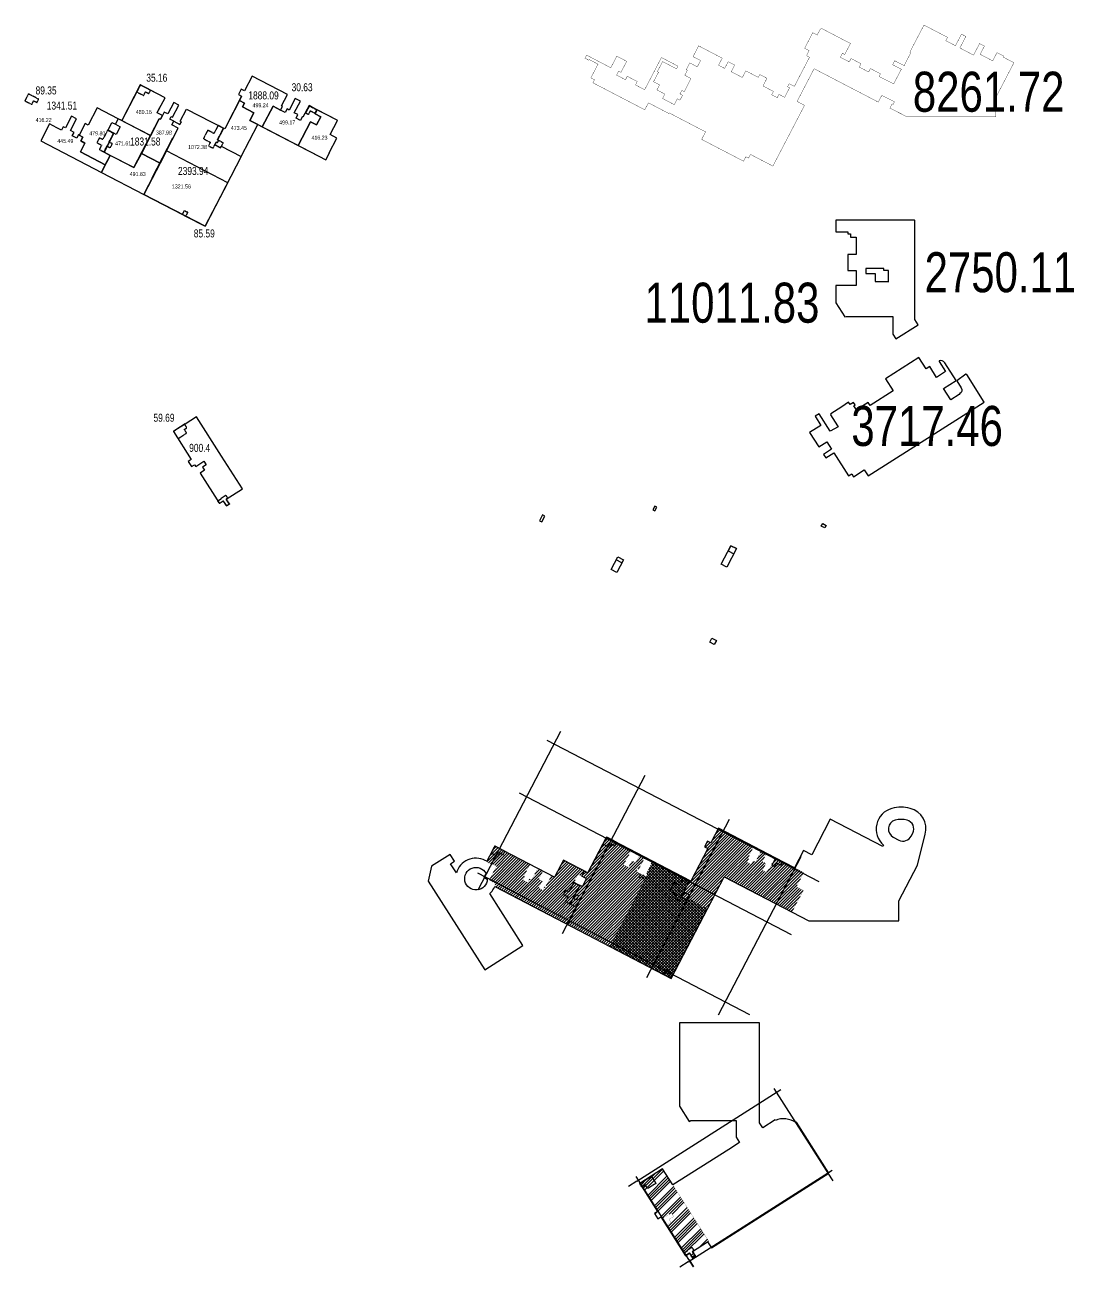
# Model space of a CAD drawing. Extents: x -1466470 to 868515, y -511729 to 1464999.
# Drawn here: x -1466470 to -811209, y -511729 to 264285 of the extents above; entities that cross this region are included whole.
import ezdxf

# ---------------------------------------------------------------- set-up
doc = ezdxf.new("R2010")
doc.units = 0
doc.header["$LTSCALE"] = 10
doc.header["$MEASUREMENT"] = 0
doc.linetypes.add('X-104 B2平面$0$CENTER', pattern=[2, 1.25, -0.25, 0.25, -0.25])
for name, color, linetype in [('PIPE-通气', 3, 'TG_T'), ('X-104 B2平面$0$A-SUR_看线', 231, 'Continuous'), ('X-104 B2平面$0$M-人防 轮廓', 241, 'Continuous')]:
    doc.layers.add(name, color=color, linetype=linetype)
doc.layers.add('X-104 B2平面$0$04-不打印_辅助线', color=165, linetype='Continuous', plot=False)
doc.layers.add('X-104 B2平面$0$结构索引2', color=1, linetype='Continuous', plot=False)
doc.styles.add('TG_LINETYPE', font='romans2.shx', dxfattribs={"width": 0.8, "height": 3, "bigfont": 'hzdf2.shx'})
doc.styles.add('X-104 B2平面$0$Arial', font='arial.ttf', dxfattribs={"width": 0.75, "height": 2.5})
doc.linetypes.add('TG_T', pattern='A,2,-0.3,["T",TG_LINETYPE,S=0.1,R=0,X=-0.23,Y=-0.15],0', length=2.3)
pattern_1 = [(45, (-493146.1, 139035.7), (-898.0256, 898.0256), [])]

# ---------------------------------------------------------------- blocks, each defined once
blk = doc.blocks.new('X-104 B2平面')
h = blk.add_hatch()
h.set_pattern_fill('ANSI31', color=224, scale=800)
h.set_pattern_definition(pattern_1)
h.paths.add_polyline_path([(-813247, -247177), (-816440, -245514), (-820203, -252743), (-821534, -252050), (-822688, -254268), (-825615, -252744), (-824461, -250526), (-825082, -250203), (-821319, -242974), (-843317, -231523), (-848096, -240704), (-850136, -239642), (-851937, -243101), (-849897, -244163), (-860494, -264520), (-861261, -264121), (-864916, -271295), (-864300, -271614), (-865085, -273123), (-865732, -272785), (-866631, -274513), (-863101, -276350), (-862592, -275378), (-850132, -281865), (-839719, -261862), (-801773, -281616), (-797418, -283883), (-795137, -279546), (-795146, -279541), (-790367, -270361), (-794714, -268098), (-790096, -259228), (-790202, -259173), (-805574, -251171), (-805574, -251171), (-807836, -249993), (-811599, -257222), (-812043, -256991), (-813197, -259208), (-815901, -257801), (-813663, -253498), (-815925, -252321)])
h = blk.add_hatch()
h.set_pattern_fill('ANSI31', color=224, scale=800)
h.set_pattern_definition(pattern_1)
h.paths.add_polyline_path([(-910966, -305494), (-889449, -264159), (-893529, -262035), (-892352, -259773), (-894790, -258504), (-893891, -256775), (-893092, -257191), (-889144, -249606), (-892337, -247944), (-895016, -253089), (-897278, -251912), (-899447, -256080), (-902685, -254394), (-901785, -252665), (-901696, -252712), (-900103, -249652), (-897748, -245127), (-913182, -237092), (-924772, -259356), (-926990, -258202), (-928721, -261528), (-925750, -263075), (-928266, -267909), (-929685, -267170), (-931348, -270364), (-931348, -270364), (-935873, -279056), (-931961, -281093), (-936509, -289830), (-936589, -289788), (-937559, -291651)])
h = blk.add_hatch()
h.set_pattern_fill('ANSI31', color=224, scale=800)
h.set_pattern_definition(pattern_1)
h.paths.add_polyline_path([(-983214, -267884), (-982244, -266022), (-986386, -263866), (-981907, -255261), (-984506, -253908), (-984687, -254257), (-985397, -253888), (-985377, -253850), (-988127, -252418), (-983048, -242661), (-961050, -254113), (-964813, -261342), (-964192, -261665), (-965347, -263883), (-962420, -265406), (-961265, -263189), (-959935, -263881), (-956171, -256652), (-952978, -258314), (-955656, -263459), (-953439, -264614), (-955678, -268916), (-952929, -270347), (-951774, -268130), (-951331, -268361), (-947567, -261131), (-945660, -262124), (-940073, -251391), (-926990, -258202), (-928721, -261528), (-931036, -260322), (-933544, -265162), (-929686, -267171), (-932802, -273158), (-932872, -273291), (-935873, -279056), (-931961, -281093), (-936509, -289830), (-936589, -289788), (-937559, -291651)])
h = blk.add_hatch()
h.set_pattern_fill('ANSI37', color=224, scale=800)
h.set_pattern_definition([(45, (-493146.1, 139035.7), (-898.0256, 898.0256), []), (135, (-493146.1, 139035.7), (-898.0256, -898.0256), [])])
h.paths.add_polyline_path([(-888404, -261828), (-887505, -260100), (-888214, -259730), (-884265, -252146), (-861292, -264105), (-863105, -267740), (-864947, -271279), (-864300, -271614), (-865085, -273123), (-865732, -272785), (-866632, -274515), (-865987, -274851), (-866632, -274515), (-865987, -274851), (-863102, -276353), (-862594, -275377), (-850132, -281865), (-872780, -325372), (-910966, -305494), (-889449, -264159), (-893529, -262035), (-892352, -259773)])
h = blk.add_hatch()
h.set_pattern_fill('ANSI34', color=224, scale=800)
h.set_pattern_definition([(45, (-493146, 139036), (-5388.15, 5388.15), []), (45, (-491350, 139036), (-5388.15, 5388.15), []), (45, (-489554, 139036), (-5388.15, 5388.15), []), (45, (-487758, 139036), (-5388.15, 5388.15), [])])
h.paths.add_polyline_path([(-863806, -498565), (-861360, -497008), (-859427, -500045), (-857571, -498863), (-859504, -495827), (-849465, -489437), (-867293, -461429), (-878140, -444389), (-885229, -448901), (-885163, -448859), (-890309, -452135), (-890372, -452175), (-892481, -453518), (-881366, -470980), (-883306, -472215), (-881212, -475505), (-879271, -474270), (-878520, -475451), (-872783, -471800), (-871333, -474077), (-874201, -475903), (-873020, -477759), (-875888, -479585)])
at = {"color": 224}
for p, q in [((-993295, -269925), (-941780, -170966)), ((-780419, -265111), (-950370, -176640)), ((-940622, -297384), (-889091, -198394)), ((-797596, -298108), (-967547, -209637)), ((-887934, -324812), (-836403, -225822)), ((-843229, -348084), (-791697, -249094)), ((-823639, -348136), (-993590, -259664)), ((-894268, -452048), (-804349, -394809)), ((-772576, -450632), (-808494, -394208)), ((-858875, -505567), (-894792, -449143)), ((-862210, -502410), (-772291, -445171))]:
    blk.add_line(p, q, dxfattribs=at)
for p, q in [((-775344, -446284), (-771781, -451882)), ((-894268, -452048), (-899451, -455347)), ((-862210, -502410), (-867393, -505709)), ((-861643, -501219), (-858875, -505567))]:
    blk.add_line(p, q)
for points in [[(-881845, -31036), (-883087, -30389), (-884265, -32651), (-883023, -33298)], [(-951711, -36605), (-953219, -35820), (-955089, -39412), (-953581, -40197)], [(-776858, -43975), (-779075, -42821), (-778221, -41180), (-776004, -42335)], [(-903656, -65679), (-907116, -63878), (-906146, -62015), (-902687, -63816)], [(-832105, -56872), (-835565, -55072), (-837250, -58309), (-833791, -60110)]]:
    blk.add_lwpolyline(points, close=True)
blk.add_lwpolyline([(-847353, -112801), (-844603, -114233), (-845942, -116805), (-848692, -115373), (-847353, -112801)])
at = {"ltscale": 0.5}
for points in [[(-986060, -272379, 0.0736374), (-983594, -269265), (-982947, -268023), (-872780, -325372), (-839719, -261862), (-786782, -289420), (-786782, -289420), (-786782, -289420), (-730593, -289420), (-730593, -289420), (-730593, -289420), (-730593, -276814), (-719062, -254662), (-714130, -235337, 0.4116737), (-723564, -219159, 0.1316525), (-734949, -219159, 0.6023031), (-740189, -242081), (-740676, -243016), (-773451, -225954), (-785041, -248218), (-790274, -245494), (-795862, -256227), (-807881, -249970), (-807881, -249970), (-843317, -231523), (-848096, -240704), (-850136, -239642), (-851937, -243101), (-849897, -244163), (-860494, -264520), (-913182, -237092), (-924772, -259356), (-940073, -251391), (-945660, -262124), (-983048, -242661), (-987988, -252152), (-989010, -251620, 0.4684913), (-1006961, -259456), (-1010617, -253708), (-1008085, -252098), (-1010769, -247879), (-1022409, -255283), (-1024600, -264518), (-989294, -320025), (-965415, -304836), (-986060, -272379)], [(-836879, -432112), (-836879, -432112), (-871804, -454343), (-878140, -444389), (-892481, -453518), (-881366, -470980), (-883306, -472215), (-881212, -475505), (-879271, -474270), (-863806, -498565), (-861360, -497008), (-859427, -500045), (-857571, -498863), (-859504, -495827), (-850140, -489866), (-847723, -493662), (-847723, -493662), (-774416, -446998), (-794660, -415194), (-794998, -415409, 0.2524213), (-807733, -414025), (-807944, -413693), (-807944, -413693), (-807944, -413693), (-807944, -413693), (-807944, -413693), (-807944, -413693), (-815621, -418579), (-817594, -415481), (-817594, -353020), (-867693, -353020), (-867693, -405049), (-861583, -414645), (-860601, -414020), (-832193, -414020), (-832193, -424576), (-830131, -427816), (-836879, -432112)]]:
    blk.add_lwpolyline(points, format="xyb", dxfattribs=at)
at = {"color": 3, "const_width": 100}
blk.add_lwpolyline([(-813247, -247177), (-816440, -245514), (-820203, -252743), (-821534, -252050), (-822688, -254268), (-825615, -252744), (-824461, -250526), (-825082, -250203), (-821319, -242974), (-843317, -231523), (-848096, -240704), (-850136, -239642), (-851937, -243101), (-849897, -244163), (-860494, -264520), (-861261, -264121), (-864916, -271295), (-864300, -271614), (-865085, -273123), (-865732, -272785), (-866631, -274513), (-863101, -276350), (-862592, -275378), (-850132, -281865), (-839719, -261862), (-801773, -281616), (-797418, -283883), (-795137, -279546), (-795146, -279541), (-790367, -270361), (-794714, -268098), (-790096, -259228), (-790202, -259173), (-790202, -259173), (-805574, -251171), (-805574, -251171), (-807836, -249993), (-811599, -257222), (-812043, -256991), (-813197, -259208), (-815901, -257801), (-813663, -253498), (-815925, -252321)], close=True, dxfattribs=at)
at = {"ltscale": 0.5}
blk.add_lwpolyline([(-725531, -226500, 0.1316525), (-732982, -226500, 0.6840733), (-734138, -237062), (-730598, -238905, 0.4142137), (-722910, -236481), (-721950, -234638, 0.4796381)], format="xyb", close=True, dxfattribs=at)
at = {"color": 2, "ltscale": 0.5}
blk.add_lwpolyline([(-725531, -226500, 0.1316525), (-732982, -226500, 0.6840733), (-734138, -237062), (-730598, -238905, 0.4142137), (-722910, -236481), (-721950, -234638, 0.4796381)], format="xyb", close=True, dxfattribs=at)
at = {"color": 4, "const_width": 100}
blk.add_lwpolyline([(-910966, -305494), (-889449, -264159), (-889449, -264159), (-889449, -264159), (-893529, -262035), (-892352, -259773), (-892352, -259773), (-894790, -258504), (-893891, -256775), (-893891, -256775), (-893092, -257191), (-889144, -249606), (-892337, -247944), (-895016, -253089), (-897278, -251912), (-899447, -256080), (-902685, -254394), (-901785, -252665), (-901696, -252712), (-900103, -249652), (-900103, -249652), (-897748, -245127), (-913182, -237092), (-924772, -259356), (-926990, -258202), (-928721, -261528), (-925750, -263075), (-928266, -267909), (-929685, -267170), (-931348, -270364), (-931348, -270364), (-935873, -279056), (-931961, -281093), (-936509, -289830), (-936589, -289788), (-937559, -291651)], close=True, dxfattribs=at)
at = {"color": 2, "linetype": 'X-104 B2平面$0$CENTER'}
for points in [[(-913182, -237092), (-915422, -241394), (-911075, -243657), (-909897, -241395), (-907857, -242457), (-906795, -240417)], [(-983048, -242661), (-985287, -246963), (-980941, -249226), (-979763, -246964), (-977723, -248026), (-976661, -245986)], [(-808307, -255554), (-809860, -254746), (-807481, -250177), (-807481, -250177), (-807659, -250086), (-803090, -252463), (-804291, -254770), (-807130, -253292)], [(-932689, -272766), (-932689, -272766), (-929895, -267400), (-933682, -265428), (-935437, -268799), (-935437, -268799), (-935437, -268799), (-936707, -271237), (-938747, -270175), (-940133, -272836), (-937232, -274347), (-938636, -277044), (-938802, -277363), (-935875, -278886)], [(-930622, -273842), (-932689, -272766), (-932873, -273121), (-933981, -275250), (-931915, -276326)]]:
    blk.add_lwpolyline(points, close=True, dxfattribs=at)
at = {"extrusion": (0, 0, -1), "const_width": 100}
blk.add_lwpolyline([(983214, -267884), (982244, -266022), (986386, -263866), (981907, -255261), (984506, -253908), (984687, -254257), (985397, -253888), (985377, -253850), (988127, -252418), (983048, -242661), (961050, -254113), (964813, -261342), (964192, -261665), (965347, -263883), (962420, -265406), (961265, -263189), (959935, -263881), (956171, -256652), (952978, -258314), (955656, -263459), (953439, -264614), (955678, -268916), (952929, -270347), (951774, -268130), (951331, -268361), (947567, -261131), (945660, -262124), (940073, -251391), (926990, -258202), (928721, -261528), (931036, -260322), (933544, -265162), (933544, -265162), (933544, -265162), (929686, -267171), (932802, -273158), (932872, -273291), (935873, -279056), (935873, -279056), (935873, -279056), (931961, -281093), (936509, -289830), (936589, -289788), (937559, -291651), (983214, -267884)], dxfattribs=at)
at = {"color": 2, "ltscale": 0.5}
blk.add_lwpolyline([(-988460, -259775), (-989718, -262187), (-987673, -263253, -7.7789681), (-988460, -259775, 3.5804983)], format="xyb", dxfattribs=at)
at = {"extrusion": (0, 0, -1), "const_width": 100}
blk.add_lwpolyline([(888404, -261828), (887505, -260100), (888214, -259730), (884265, -252146), (861292, -264105), (863105, -267740), (863105, -267740), (864947, -271279), (864300, -271614), (865085, -273123), (865732, -272785), (866632, -274515), (865987, -274851), (866632, -274515), (866632, -274515), (865987, -274851), (863102, -276353), (862594, -275377), (850132, -281865), (872780, -325372), (910966, -305494), (889449, -264159), (893529, -262035), (892352, -259773)], close=True, dxfattribs=at)
at = {"color": 2, "linetype": 'X-104 B2平面$0$CENTER'}
for points in [[(-861414, -264492), (-865202, -262520), (-867626, -267178), (-871086, -265377), (-873811, -270612), (-869491, -272860), (-870645, -275077), (-867718, -276600), (-865732, -272785), (-865085, -273122), (-864300, -271614), (-864947, -271277), (-861507, -264669), (-861414, -264492)], [(-864300, -271614), (-861417, -273115), (-863102, -276353), (-866695, -274483), (-864978, -271261), (-864268, -271631), (-864300, -271614), (-864300, -271614), (-864300, -271614)], [(-877393, -322971), (-876423, -321109), (-875777, -319867), (-874136, -320721), (-875752, -323825), (-877393, -322971)], [(-892481, -453518), (-885229, -448901), (-883669, -451346), (-882378, -453369), (-887526, -456646), (-888815, -454622), (-888976, -454369), (-891085, -455711), (-892481, -453518), (-885229, -448901)], [(-864888, -496866), (-862568, -495389), (-862729, -495136), (-859903, -493337), (-858695, -495235), (-859538, -495772), (-857605, -498809), (-859461, -499990), (-861394, -496954), (-863841, -498511), (-864888, -496866)]]:
    blk.add_lwpolyline(points, dxfattribs=at)
at = {"const_width": 100}
blk.add_lwpolyline([(-863806, -498565), (-861360, -497008), (-859427, -500045), (-857571, -498863), (-859504, -495827), (-849465, -489437), (-867293, -461429), (-878140, -444389), (-885229, -448901), (-885163, -448859), (-890309, -452135), (-890372, -452175), (-892481, -453518), (-881366, -470980), (-883306, -472215), (-881212, -475505), (-879271, -474270), (-878520, -475451), (-872783, -471800), (-871333, -474077), (-874201, -475903), (-873020, -477759), (-875888, -479585), (-863806, -498565)], dxfattribs=at)
at = {"layer": 'X-104 B2平面$0$A-SUR_看线'}
for points in [[(-1112472, 226861), (-1134470, 238312), (-1139249, 229132), (-1141289, 230194), (-1143090, 226735), (-1141050, 225673), (-1142435, 223012), (-1139330, 221395), (-1140577, 219001), (-1133438, 215285), (-1135885, 210583), (-1130872, 207973), (-1128161, 206562), (-1121381, 219493), (-1116768, 217092), (-1115614, 219309), (-1116235, 219633)], [(-1193838, 215441), (-1192938, 217171), (-1191256, 220184), (-1188901, 224709), (-1197948, 229419), (-1197948, 229419), (-1204335, 232744), (-1206575, 228442), (-1206575, 228442), (-1215925, 210480), (-1197941, 201118), (-1192468, 211684), (-1191803, 211338), (-1190556, 213733)], [(-1220777, 202633), (-1224515, 204579), (-1222032, 209372), (-1219899, 208260), (-1218143, 211634), (-1231226, 218445), (-1236813, 207712), (-1238721, 208705), (-1242484, 201475), (-1242542, 201364), (-1240274, 200197), (-1241515, 197814), (-1238898, 196452), (-1241761, 190953), (-1226185, 182845), (-1223114, 188743), (-1226964, 190747), (-1223893, 196646)], [(-1184682, 207800), (-1183505, 210063), (-1185944, 211332), (-1185044, 213061), (-1184245, 212645), (-1180297, 220230), (-1183490, 221892), (-1187254, 214662), (-1189471, 215817), (-1190556, 213733), (-1191803, 211338), (-1192468, 211684), (-1203691, 190018), (-1191938, 183900), (-1180602, 205676)], [(-1133438, 215285), (-1140577, 219001), (-1139330, 221395), (-1142435, 223012), (-1151647, 205316), (-1152383, 205699), (-1153076, 204367), (-1156100, 198558), (-1155453, 198221), (-1155453, 198221), (-1155453, 198221), (-1155453, 198221), (-1156238, 196713), (-1156885, 197051), (-1157785, 195321), (-1154255, 193483), (-1153745, 194458), (-1141285, 187971), (-1130872, 207973), (-1135885, 210583)], [(-1107100, 212059), (-1105946, 214276), (-1108163, 215431), (-1104400, 222659), (-1107593, 224321), (-1111356, 217093), (-1112731, 217809), (-1113886, 215591), (-1116768, 217092), (-1121381, 219493), (-1128161, 206562), (-1105808, 194926), (-1098097, 209739), (-1094289, 207757), (-1091567, 212878), (-1095203, 214771), (-1093934, 217211), (-1094244, 217372), (-1094244, 217372), (-1097082, 218850), (-1097082, 218850), (-1098635, 219658), (-1098635, 219658), (-1098989, 219843), (-1102752, 212614), (-1103196, 212845), (-1104350, 210627)], [(-1241515, 197814), (-1240274, 200197), (-1242542, 201364), (-1242484, 201475), (-1242927, 201706), (-1244082, 199489), (-1246832, 200920), (-1245677, 203138), (-1247895, 204292), (-1244131, 211521), (-1247324, 213184), (-1251088, 205954), (-1252463, 206670), (-1253617, 204453), (-1256500, 205953), (-1256489, 205973), (-1261086, 208397), (-1266561, 197888), (-1228632, 178143), (-1227663, 180006), (-1226185, 182845), (-1241761, 190953), (-1238898, 196452)], [(-1081520, 199475), (-1085867, 201737), (-1081249, 210608), (-1081356, 210663), (-1093934, 217211), (-1095203, 214771), (-1091567, 212878), (-1094289, 207757), (-1098097, 209739), (-1105808, 194926), (-1092926, 188220), (-1088571, 185953), (-1086291, 190290), (-1086299, 190294)], [(-1191938, 183900), (-1203691, 190018), (-1208285, 181193), (-1223138, 188698), (-1227663, 180006), (-1228632, 178143), (-1202119, 164342)], [(-1149758, 171695), (-1187945, 191570), (-1191938, 183900), (-1202119, 164342), (-1178037, 151805), (-1178037, 151805), (-1176041, 150766), (-1176041, 150766), (-1163934, 144463)]]:
    blk.add_lwpolyline(points, close=True, dxfattribs=at)
for points in [[(-1218143, 211634), (-1219900, 208261), (-1216883, 206690), (-1219375, 201903), (-1220777, 202633), (-1226964, 190747), (-1208285, 181193), (-1197941, 201118), (-1218143, 211634)], [(-1196717, 174720), (-1196744, 174733), (-1196877, 174803), (-1183948, 199639), (-1183788, 199556)]]:
    blk.add_lwpolyline(points, dxfattribs=at)
at = {"layer": 'X-104 B2平面$0$M-人防 轮廓', "color": 6}
blk.add_lwpolyline([(-1104400, 222659), (-1107593, 224321), (-1111356, 217093), (-1112731, 217809), (-1113886, 215591), (-1116768, 217092), (-1115614, 219309), (-1116235, 219633), (-1112472, 226861), (-1134470, 238312), (-1139249, 229132), (-1141289, 230194), (-1143090, 226735), (-1141050, 225673), (-1151647, 205316), (-1152383, 205699), (-1156100, 198559), (-1155453, 198221), (-1156237, 196713), (-1156885, 197051), (-1157785, 195321), (-1154253, 193482), (-1153747, 194459), (-1153747, 194459), (-1141285, 187971), (-1130872, 207973), (-1092926, 188220), (-1088571, 185953), (-1086291, 190290), (-1086299, 190294), (-1081520, 199475), (-1085867, 201737), (-1081249, 210608), (-1081356, 210663), (-1081356, 210663), (-1096728, 218665), (-1096728, 218665), (-1098989, 219843), (-1102752, 212614), (-1103196, 212845), (-1104350, 210627), (-1107100, 212059), (-1105946, 214276), (-1108163, 215431)], close=True, dxfattribs=at)
at = {"layer": 'X-104 B2平面$0$M-人防 轮廓', "color": 2, "linetype": 'X-104 B2平面$0$CENTER'}
for points in [[(-1274201, 227175), (-1276440, 222873), (-1272094, 220610), (-1270917, 222872), (-1268876, 221810), (-1267814, 223850)], [(-1204335, 232744), (-1206575, 228442), (-1202228, 226179), (-1201051, 228441), (-1199010, 227379), (-1197948, 229419)], [(-1223433, 197855), (-1223842, 197070), (-1223842, 197070), (-1221048, 202436), (-1224836, 204408), (-1226590, 201037), (-1226590, 201037), (-1226590, 201037), (-1227860, 198598), (-1229900, 199660), (-1231424, 196734), (-1228524, 195223), (-1229955, 192473), (-1227028, 190949), (-1225135, 194586), (-1225002, 194517), (-1223709, 197001), (-1223842, 197070)], [(-1221775, 195994), (-1223709, 197001), (-1223893, 196646), (-1225002, 194517), (-1223068, 193510)]]:
    blk.add_lwpolyline(points, close=True, dxfattribs=at)
at = {"layer": 'X-104 B2平面$0$M-人防 轮廓', "color": 4}
blk.add_lwpolyline([(-1202119, 164342), (-1180602, 205676), (-1180602, 205676), (-1180602, 205676), (-1184682, 207800), (-1183505, 210063), (-1183505, 210063), (-1185944, 211332), (-1185044, 213061), (-1185044, 213061), (-1184245, 212645), (-1180297, 220230), (-1183490, 221892), (-1187254, 214662), (-1189471, 215817), (-1190556, 213733), (-1193838, 215441), (-1192938, 217171), (-1192849, 217124), (-1191256, 220184), (-1191256, 220184), (-1188901, 224709), (-1204335, 232744), (-1215925, 210480), (-1218143, 211634), (-1219899, 208261), (-1216883, 206691), (-1219375, 201903), (-1220777, 202633), (-1222443, 199432), (-1222443, 199432), (-1226964, 190747), (-1223114, 188743), (-1227663, 180006), (-1227663, 180006), (-1228632, 178143)], close=True, dxfattribs=at)
at = {"layer": 'X-104 B2平面$0$M-人防 轮廓', "extrusion": (0, 0, -1)}
blk.add_lwpolyline([(1179558, 208008), (1178658, 209736), (1179367, 210105), (1175418, 217690), (1152383, 205699), (1154253, 202107), (1154253, 202107), (1156100, 198558), (1155453, 198221), (1156238, 196714), (1156885, 197051), (1157785, 195321), (1157785, 195321), (1157785, 195321), (1157785, 195321), (1157785, 195321), (1154253, 193482), (1153747, 194459), (1141285, 187971), (1163934, 144463), (1202119, 164342), (1180602, 205676), (1184682, 207800), (1183505, 210063)], close=True, dxfattribs=at)
at = {"layer": 'X-104 B2平面$0$M-人防 轮廓', "color": 2, "linetype": 'X-104 B2平面$0$CENTER'}
for points in [[(-1098636, 219659), (-1094244, 217373), (-1095445, 215066), (-1098283, 216544), (-1099460, 214282), (-1101013, 215090), (-1098635, 219658)], [(-1152383, 205699), (-1155771, 207463), (-1158380, 202450), (-1162239, 204459), (-1164964, 199224), (-1160644, 196975), (-1161798, 194759), (-1158871, 193235), (-1156885, 197051), (-1156238, 196713), (-1155453, 198221), (-1156100, 198557), (-1153076, 204367), (-1152383, 205699)], [(-1155390, 198189), (-1152570, 196721), (-1154253, 193482), (-1157786, 195321), (-1156885, 197051), (-1156238, 196713), (-1155453, 198221), (-1155390, 198189), (-1155390, 198189)], [(-1178037, 151805), (-1176745, 154289), (-1174748, 153250), (-1176041, 150766), (-1178037, 151805)], [(-1176633, 20775), (-1183635, 16318), (-1182080, 13870), (-1180790, 11846), (-1175390, 15284), (-1176678, 17308), (-1176839, 17561), (-1176249, 17937), (-1175237, 18582), (-1176633, 20775), (-1183635, 16318)], [(-1156006, -27085), (-1153686, -25608), (-1153847, -25355), (-1151021, -23556), (-1149813, -25454), (-1150657, -25991), (-1148724, -29028), (-1150580, -30209), (-1152513, -27172), (-1154959, -28730), (-1156006, -27085), (-1155669, -26870)]]:
    blk.add_lwpolyline(points, dxfattribs=at)
at = {"layer": 'X-104 B2平面$0$M-人防 轮廓'}
blk.add_lwpolyline([(-1154369, -28354), (-1152513, -27172), (-1150580, -30209), (-1148724, -29028), (-1150657, -25991), (-1140618, -19601), (-1153694, 941), (-1169294, 25447), (-1176382, 20934), (-1176316, 20976), (-1181462, 17701), (-1181526, 17660), (-1183635, 16318), (-1172519, -1144), (-1172519, -1144), (-1174459, -2379), (-1172365, -5669), (-1170425, -4434), (-1170425, -4434), (-1169726, -5531), (-1164581, -2255), (-1163131, -4533), (-1165408, -5983), (-1164173, -7923), (-1167041, -9749), (-1154959, -28730), (-1154369, -28354)], dxfattribs=at)
for points in [[(-906146, -62015), (-902687, -63816), (-906842, -71799), (-910302, -69999)], [(-838085, -68359), (-841544, -66558), (-835565, -55072), (-832105, -56872)], [(-838085, -68359), (-841544, -66558), (-835565, -55072), (-832105, -56872)]]:
    blk.add_lwpolyline(points, close=True, dxfattribs=at)
at = {"layer": 'X-104 B2平面$0$结构索引2', "const_width": 200}
blk.add_lwpolyline([(-926643, 249473), (-924248, 248226), (-924040, 248625), (-918515, 245748), (-922994, 237144), (-920714, 235957), (-921683, 234095), (-889308, 217241), (-887045, 221587), (-874304, 214955), (-874116, 215304), (-851336, 203449), (-853783, 198747), (-850102, 196831), (-827616, 185126), (-826161, 187920), (-824521, 187066), (-823320, 189373), (-809305, 182077), (-789565, 219996), (-794200, 222469), (-783559, 242912), (-743507, 222063), (-741314, 226276), (-739434, 225297), (-733342, 222295), (-734219, 220609), (-734849, 220937), (-736234, 218276), (-725603, 212890), (-670003, 212890), (-670083, 224940), (-658772, 246666), (-665514, 250176), (-665156, 250864), (-669359, 252967), (-672038, 247822), (-679533, 251724), (-679888, 251908), (-677209, 257054), (-680226, 258625), (-683989, 251395), (-692548, 255851), (-688785, 263080), (-691534, 264511), (-695298, 257282), (-701329, 260422), (-700245, 262505), (-714969, 270170), (-723788, 253229), (-723167, 252906), (-727369, 244834), (-733224, 247881), (-734516, 245398), (-729106, 242581), (-733723, 233711), (-733862, 233445), (-743022, 238045), (-742146, 239730), (-748443, 243008), (-749551, 240880), (-755361, 243905), (-754253, 246034), (-760506, 249289), (-761614, 247160), (-767203, 250069), (-765910, 252553), (-764446, 251791), (-760868, 258665), (-779051, 268131), (-779710, 267516), (-781669, 263969), (-784419, 265400), (-789475, 255687), (-786725, 254256), (-788160, 251283), (-787855, 250786), (-786452, 250056), (-795902, 231863), (-799140, 233549), (-800155, 231597), (-798911, 230949), (-801982, 225051), (-805515, 226890), (-806600, 224805), (-810059, 226606), (-808952, 228733), (-815489, 232136), (-812995, 236928), (-817518, 239283), (-818442, 237509), (-826248, 241572), (-828403, 237431), (-835322, 241032), (-833166, 245173), (-837247, 247297), (-839439, 243084), (-843254, 245070), (-840944, 249505), (-855670, 257169), (-859156, 250472), (-854455, 248025), (-856533, 244034), (-861188, 246570), (-863427, 242268), (-862717, 241899), (-864332, 238797), (-860518, 236812), (-864590, 228556), (-866187, 229387), (-867364, 227125), (-865767, 226294), (-867337, 223278), (-868978, 224133), (-870838, 220446), (-878216, 224319), (-876784, 227069), (-881725, 229641), (-880086, 232790), (-883833, 234797), (-880762, 240695), (-881471, 241064), (-878193, 247362), (-869456, 242814), (-868579, 244499), (-878913, 249879), (-889371, 229788), (-895093, 232766), (-893984, 234895), (-900238, 238150), (-901346, 236021), (-906934, 238931), (-905641, 241414), (-904178, 240652), (-900599, 247527), (-906764, 250736), (-910527, 243507), (-925650, 251380), (-926643, 249473)], dxfattribs=at)
at = {"layer": 'X-104 B2平面$0$结构索引2'}
for points in [[(-769901, 141040), (-762483, 141040), (-762451, 139790), (-760751, 139790), (-760751, 137590), (-757351, 137590), (-757351, 126890), (-762451, 126890), (-762451, 116915), (-757351, 116915), (-757351, 107390), (-769951, 107390), (-769951, 96691), (-764483, 87940), (-763524, 88190), (-734401, 88190), (-734401, 77179), (-732466, 74139), (-718589, 82973), (-720651, 86212), (-720751, 148190), (-720651, 148190), (-720851, 148390), (-769951, 148390), (-769901, 141040)], [(-751201, 117940), (-751201, 115040), (-745401, 115040), (-745401, 109890), (-736839, 109890), (-737051, 109890), (-737051, 116890), (-739951, 116890), (-739951, 118140), (-751251, 118140), (-751201, 117940)]]:
    blk.add_lwpolyline(points, dxfattribs=at)
at = {"layer": 'X-104 B2平面$0$结构索引2', "color": 2}
blk.add_lwpolyline([(-782972, 25854), (-779321, 20118), (-786407, 15607), (-780715, 6665), (-775620, 9834), (-772646, 5163), (-777708, 1941), (-776311, -252), (-771260, 2985), (-762094, -11413), (-760070, -10125), (-758915, -11938), (-752224, -7679), (-749808, -11475), (-677286, 34689), (-688214, 51856), (-688718, 51997), (-694537, 48009), (-691691, 43538, -0.412819), (-692477, 39955), (-693055, 39350), (-698201, 36075), (-702712, 43161), (-694941, 48107), (-701987, 59154, 0.3326651), (-705574, 60508), (-705490, 60001), (-701463, 53676), (-707115, 50078), (-711392, 56796), (-713639, 55392), (-718142, 62559), (-738983, 49115), (-734257, 41691), (-748598, 32562), (-749779, 34417), (-757034, 29799), (-758699, 32415), (-757940, 32898), (-758934, 34459), (-761084, 33090), (-762005, 34536), (-766349, 31770), (-773148, 27367), (-773355, 26761), (-768878, 19728), (-768602, 19295), (-773444, 16472), (-780388, 27381), (-782972, 25854)], format="xyb", dxfattribs=at)
at = {"layer": 'X-104 B2平面$0$04-不打印_辅助线', "color": 1, "style": 'X-104 B2平面$0$Arial', "width": 0.75}
for s, p in [('8261.72', (-721911, 216020)), ('2750.11', (-714572, 103278)), ('11011.83', (-889481, 84255)), ('3717.46', (-760322, 7248))]:
    blk.add_text(s, height=25000, dxfattribs=at).set_placement(p)
at = {"layer": 'X-104 B2平面$0$M-人防 轮廓', "color": 2, "linetype": 'X-104 B2平面$0$CENTER', "style": 'X-104 B2平面$0$Arial', "width": 0.75}
for s, height, p in [('35.16', 5000, (-1200596, 234772)), ('30.63', 5000, (-1109857, 228834)), ('89.35', 5000, (-1269725, 226832)), ('1888.09', 5000, (-1136851, 223727)), ('1341.51', 5000, (-1262752, 217369)), ('499.24', 2500, (-1134215, 218857)), ('416.22', 2500, (-1269725, 209600)), ('480.16', 2500, (-1207159, 214629)), ('499.17', 2500, (-1117600, 208086)), ('479.80', 2500, (-1236191, 201278)), ('387.98', 2500, (-1194602, 201738)), ('473.45', 2500, (-1147786, 204665)), ('445.49', 2500, (-1256159, 196518)), ('471.61', 2500, (-1220056, 194994)), ('1831.58', 5000, (-1210713, 194930)), ('1072.38', 2500, (-1174509, 192724)), ('416.23', 2500, (-1097433, 198582)), ('2393.94', 5000, (-1180789, 176536)), ('491.83', 2500, (-1210964, 175922)), ('1321.56', 2500, (-1184587, 168091)), ('85.59', 5000, (-1170938, 137513)), ('59.69', 5000, (-1196102, 22381)), ('900.4', 5000, (-1173801, 3566))]:
    blk.add_text(s, height=height, dxfattribs=at).set_placement(p)

msp = doc.modelspace()

# ---------------------------------------------------------------- linework, layer by layer
at = {"layer": 'PIPE-通气'}
msp.add_lwpolyline([(-1127589, -297671), (-1121991, -287113), (-1125903, -285076), (-1119716, -273190), (-1118296, -273929), (-1115780, -269095), (-1118751, -267548), (-1117020, -264222), (-1114802, -265376), (-1103212, -243112)], dxfattribs=at)

# ---------------------------------------------------------------- block references
msp.add_blockref('X-104 B2平面', (-190030, -6020))

doc.saveas('drawing.dxf')
